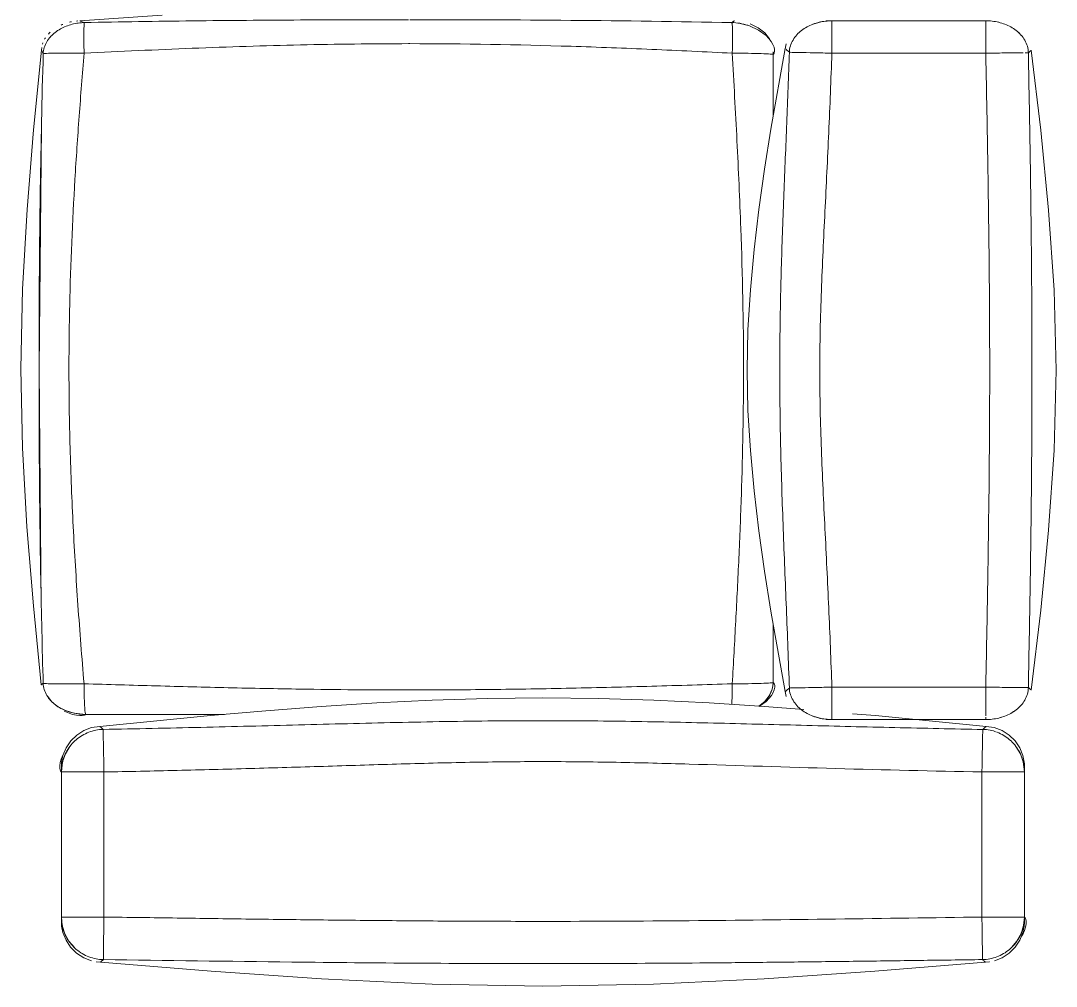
# Model space of a CAD drawing. Header units: millimetres. Extents: x 1680 to 166026, y 35966 to 91121.
# Drawn here: x 157766 to 158739, y 49885 to 50793 of the extents above; entities that cross this region are included whole.
import ezdxf

# ---------------------------------------------------------------- set-up
doc = ezdxf.new("R2010")
doc.units = ezdxf.units.MM
doc.layers.add('G-IMPT', color=8, linetype='Continuous', lineweight=18)
doc.layers.add('I-Furn', color=252, linetype='Continuous', lineweight=13)

# ---------------------------------------------------------------- blocks, each defined once
blk = doc.blocks.new('plan')
at = {"layer": 'G-IMPT', "color": 252, "lineweight": 20, "true_color": 0x939598}
for p, q in [((498212.72, -208159.25), (498135.48, -208164.55)), ((498135.48, -208164.55), (498212.72, -208159.25)), ((498117.93, -208168.45), (498118.73, -208168.03)), ((498118.73, -208168.03), (498119.47, -208167.8)), ((498125.86, -208165.83), (498126.7, -208165.57)), ((498126.7, -208165.57), (498127.77, -208165.42)), ((498132.24, -208164.81), (498133.63, -208164.62)), ((498756, -208166.9), (498764.8, -208169.25)), ((498764.8, -208169.25), (498773.23, -208173.15)), ((498765.26, -208167.24), (498773, -208170.98)), ((498773, -208170.98), (498779.19, -208175.86)), ((498824.63, -208167.54), (498824.42, -208167.62)), ((498833.32, -208165.2), (498824.63, -208167.54)), ((498842.14, -208164.45), (498833.32, -208165.2)), ((498836.66, -208164.41), (498842.11, -208164.45)), ((498837.33, -208164.43), (498836.66, -208164.41)), ((498914.63, -208164.45), (498842.14, -208164.45)), ((498914.63, -208164.45), (498986.74, -208164.45)), ((498990.71, -208164.43), (498986.9, -208164.45)), ((498990.56, -208164.43), (498990.71, -208164.43)), ((498102.38, -208181.76), (498102.66, -208181.13)), ((498102.66, -208181.13), (498103.25, -208180.37)), ((498105.9, -208176.94), (498106.62, -208176.02)), ((498106.62, -208176.02), (498107.61, -208175.2)), ((498773.23, -208173.15), (498780.35, -208178.33)), ((498779.19, -208175.86), (498783.58, -208181.45)), ((498780.35, -208178.33), (498783, -208181.05)), ((498783, -208181.05), (498785.15, -208183.84)), ((498783.58, -208181.45), (498784.09, -208182.65)), ((498099.38, -208192.17), (498099.79, -208189.51)), ((498100.24, -208186.59), (498100.84, -208185.23)), ((498784.86, -208266.19), (498798.28, -208190.66)), ((498798.28, -208190.66), (498784.86, -208266.19)), ((498785.15, -208183.84), (498786.74, -208186.6)), ((498786.74, -208186.6), (498787.75, -208189.22)), ((498787.75, -208189.22), (498788.21, -208191.55)), ((498799.21, -208186.23), (498798.28, -208190.67)), ((498099.38, -208192.17), (498092.08, -208267.04)), ((498092.08, -208267.04), (498099.38, -208192.17)), ((498786.94, -208196.13), (498786.82, -208194.14)), ((498786.96, -208193.51), (498786.94, -208196.02)), ((498786.94, -208196.01), (498786.96, -208193.88)), ((498787.11, -208195.99), (498786.94, -208196.14)), ((498786.94, -208196.14), (498787, -208254.14)), ((498787.33, -208195.73), (498787.11, -208195.99)), ((498787.77, -208194.97), (498787.33, -208195.73)), ((498788.01, -208194.3), (498787.77, -208194.97)), ((498788.21, -208193.23), (498788.01, -208194.3)), ((498788.21, -208191.55), (498788.21, -208193.23)), ((499038.33, -208267.26), (499029.51, -208192.08)), ((499029.51, -208192.08), (499038.33, -208267.26)), ((498092.08, -208267.04), (498085.86, -208341.91)), ((498085.86, -208341.91), (498092.08, -208267.04)), ((498097.1, -208491.65), (498099.36, -208263.62)), ((498778.81, -208303.96), (498784.86, -208266.19)), ((498784.86, -208266.19), (498778.81, -208303.96)), ((499045.83, -208342.43), (499038.33, -208267.26)), ((499038.33, -208267.26), (499045.83, -208342.43)), ((498773.44, -208341.73), (498778.81, -208303.96)), ((498778.81, -208303.96), (498773.44, -208341.73)), ((498085.86, -208341.91), (498081.53, -208416.78)), ((498081.53, -208416.78), (498085.86, -208341.91)), ((498768.95, -208379.49), (498773.44, -208341.73)), ((498773.44, -208341.73), (498768.95, -208379.49)), ((499051.04, -208417.61), (499045.83, -208342.43)), ((499045.83, -208342.43), (499051.04, -208417.61)), ((498765.51, -208417.26), (498768.95, -208379.49)), ((498768.95, -208379.49), (498765.51, -208417.26)), ((498081.53, -208416.78), (498079.91, -208491.65)), ((498079.91, -208491.65), (498081.53, -208416.78)), ((498763.31, -208455.02), (498765.51, -208417.26)), ((498765.51, -208417.26), (498763.31, -208455.02)), ((499052.99, -208492.79), (499051.04, -208417.61)), ((499051.04, -208417.61), (499052.99, -208492.79)), ((498762.53, -208492.79), (498763.31, -208455.02)), ((498763.31, -208455.02), (498762.53, -208492.79)), ((498079.91, -208491.65), (498081.5, -208565.88)), ((498081.5, -208565.88), (498079.91, -208491.65)), ((498099.27, -208715.24), (498097.1, -208491.65)), ((498763.31, -208530.55), (498762.53, -208492.79)), ((498762.53, -208492.79), (498763.31, -208530.55)), ((499052.99, -208492.79), (499051.04, -208567.96)), ((499051.04, -208567.96), (499052.99, -208492.79)), ((498765.51, -208568.32), (498763.31, -208530.55)), ((498763.31, -208530.55), (498765.51, -208568.32)), ((498081.5, -208565.88), (498085.76, -208640.12)), ((498085.76, -208640.12), (498081.5, -208565.88)), ((498768.95, -208606.08), (498765.51, -208568.32)), ((498765.51, -208568.32), (498768.95, -208606.08)), ((499051.04, -208567.96), (499045.83, -208643.14)), ((499045.83, -208643.14), (499051.04, -208567.96)), ((498773.44, -208643.85), (498768.95, -208606.08)), ((498768.95, -208606.08), (498773.44, -208643.85)), ((498085.76, -208640.12), (498091.9, -208714.35)), ((498091.9, -208714.35), (498085.76, -208640.12)), ((498778.81, -208681.61), (498773.44, -208643.85)), ((498773.44, -208643.85), (498778.81, -208681.61)), ((499045.83, -208643.14), (499038.33, -208718.32)), ((499038.33, -208718.32), (499045.83, -208643.14)), ((498784.86, -208719.38), (498778.81, -208681.61)), ((498778.81, -208681.61), (498784.86, -208719.38)), ((498091.9, -208714.35), (498099.12, -208788.58)), ((498099.12, -208788.58), (498091.9, -208714.35)), ((498798.28, -208794.91), (498784.86, -208719.38)), ((498784.86, -208719.38), (498798.28, -208794.91)), ((499038.33, -208718.32), (499029.51, -208793.49)), ((499029.51, -208793.49), (499038.33, -208718.32)), ((498787, -208731.48), (498786.94, -208786.32)), ((498783.28, -208798.84), (498786.03, -208792.71)), ((498786.03, -208792.71), (498786.74, -208789.44)), ((498786.74, -208789.44), (498786.94, -208786.32)), ((498787, -208795.73), (498787.99, -208793.14)), ((498787.18, -208786.48), (498787.01, -208786.35)), ((498787.58, -208786.93), (498787.18, -208786.48)), ((498787.83, -208787.34), (498787.58, -208786.93)), ((498788.13, -208788.02), (498787.83, -208787.34)), ((498787.99, -208793.14), (498788.42, -208790.84)), ((498788.38, -208789.11), (498788.13, -208788.02)), ((498788.42, -208790.84), (498788.38, -208789.11)), ((498104.95, -208799.23), (498109.2, -208804.48)), ((498109.2, -208804.48), (498114.88, -208809.03)), ((498466.51, -208803), (498414.45, -208805.57)), ((498414.45, -208805.57), (498466.51, -208803)), ((498518.57, -208801.36), (498466.51, -208803)), ((498466.51, -208803), (498518.57, -208801.36)), ((498570.63, -208800.78), (498518.57, -208801.36)), ((498518.57, -208801.36), (498570.63, -208800.78)), ((498622.69, -208801.36), (498570.63, -208800.78)), ((498570.63, -208800.78), (498622.69, -208801.36)), ((498674.75, -208803), (498622.69, -208801.36)), ((498622.69, -208801.36), (498674.75, -208803)), ((498726.81, -208805.57), (498674.75, -208803)), ((498674.75, -208803), (498726.81, -208805.57)), ((498774.25, -208808.68), (498780.35, -208804.31)), ((498778.74, -208804.52), (498783.28, -208798.84)), ((498780.35, -208804.31), (498785.43, -208798.49)), ((498785.43, -208798.49), (498787, -208795.73)), ((498799.21, -208799.35), (498798.28, -208794.91)), ((498114.88, -208809.03), (498121.86, -208812.65)), ((498120.69, -208813.32), (498128.56, -208816.33)), ((498121.86, -208812.65), (498130.11, -208815.2)), ((498310.33, -208812.95), (498258.27, -208817.47)), ((498258.27, -208817.47), (498310.33, -208812.95)), ((498362.39, -208808.94), (498310.33, -208812.95)), ((498310.33, -208812.95), (498362.39, -208808.94)), ((498414.45, -208805.57), (498362.39, -208808.94)), ((498362.39, -208808.94), (498414.45, -208805.57)), ((498778.86, -208808.94), (498726.81, -208805.57)), ((498726.81, -208805.57), (498778.86, -208808.94)), ((498773.48, -208808.64), (498778.74, -208804.52)), ((498815.81, -208811.78), (498778.86, -208808.94)), ((498778.86, -208808.94), (498815.81, -208811.78)), ((498128.56, -208816.33), (498132.35, -208817.13)), ((498130.11, -208815.2), (498141.02, -208816.34)), ((498132.35, -208817.13), (498135.58, -208817.42)), ((498135.58, -208817.42), (498137.69, -208817.35)), ((498137.69, -208817.35), (498139.02, -208817.15)), ((498140.87, -208816.34), (498138.35, -208816.35)), ((498139.02, -208817.15), (498139.84, -208816.94)), ((498139.84, -208816.94), (498140.33, -208816.76)), ((498140.33, -208816.76), (498140.85, -208816.49)), ((498140.85, -208816.49), (498140.99, -208816.38)), ((498270.61, -208816.4), (498141.02, -208816.34)), ((498258.27, -208817.47), (498154.15, -208827.5)), ((498154.15, -208827.5), (498258.27, -208817.47)), ((498824.63, -208818.03), (498824.41, -208817.95)), ((498833.32, -208820.37), (498824.63, -208818.03)), ((498842.14, -208821.12), (498833.32, -208820.37)), ((498836.66, -208821.16), (498837.54, -208821.16)), ((498842.14, -208821.12), (498914.63, -208821.12)), ((498882.98, -208817.47), (498861.59, -208815.61)), ((498861.59, -208815.61), (498882.98, -208817.47)), ((498987.1, -208827.5), (498882.98, -208817.47)), ((498882.98, -208817.47), (498987.1, -208827.5)), ((498986.74, -208821.12), (498914.63, -208821.12)), ((499000.49, -208819.09), (499001.66, -208818.78)), ((498139.26, -208831.49), (498132.56, -208835.76)), ((498146.58, -208828.7), (498139.26, -208831.49)), ((498154.15, -208827.5), (498146.58, -208828.7)), ((498987.1, -208827.5), (498994.68, -208828.7)), ((498994.68, -208828.7), (499002, -208831.49)), ((499002, -208831.49), (499008.69, -208835.76)), ((498126.92, -208841.26), (498122.6, -208847.73)), ((498132.56, -208835.76), (498126.92, -208841.26)), ((499008.69, -208835.76), (499014.33, -208841.26)), ((499014.33, -208841.26), (499018.65, -208847.73)), ((498122.6, -208847.73), (498119.61, -208855.06)), ((498126.16, -208846.37), (498122.01, -208853.24)), ((499015.08, -208846.36), (499019.24, -208853.23)), ((499018.65, -208847.73), (499021.64, -208855.06)), ((498117.1, -208861.58), (498116.69, -208864.6)), ((498118.03, -208858.24), (498117.1, -208861.58)), ((498119.48, -208854.75), (498118.03, -208858.24)), ((498119.28, -208860.87), (498118.13, -208870.4)), ((498118.2, -208862.74), (498118.16, -208863.31)), ((498118.35, -208861.21), (498118.2, -208862.74)), ((498119.61, -208855.06), (498118.35, -208861.21)), ((498122.01, -208853.24), (498119.28, -208860.87)), ((498119.92, -208854.04), (498119.48, -208854.75)), ((499019.24, -208853.23), (499021.98, -208860.87)), ((499021.64, -208855.06), (499022.9, -208861.21)), ((499021.98, -208860.87), (499023.13, -208870.4)), ((499022.9, -208861.21), (499023.05, -208862.74)), ((499023.05, -208862.74), (499023.1, -208863.31)), ((498116.69, -208864.6), (498116.73, -208866.87)), ((498116.73, -208866.87), (498116.99, -208868.31)), ((498116.99, -208868.31), (498117.28, -208869.2)), ((498117.28, -208869.2), (498117.53, -208869.74)), ((498117.53, -208869.74), (498117.72, -208870.06)), ((498117.72, -208870.06), (498117.99, -208870.39)), ((498117.99, -208870.39), (498118.1, -208870.48)), ((498118.1, -208864.58), (498118.09, -208864.88)), ((498118.09, -208864.88), (498118.09, -208865.33)), ((498118.09, -208865.33), (498118.09, -208865.96)), ((498118.09, -208865.96), (498118.1, -208867.3)), ((498118.11, -208864.22), (498118.1, -208864.58)), ((498118.1, -208867.3), (498118.13, -208870.24)), ((498118.1, -208870.48), (498118.11, -208870.49)), ((498118.13, -208863.8), (498118.11, -208864.22)), ((498118.11, -208870.49), (498118.12, -208870.5)), ((498118.16, -208863.31), (498118.13, -208863.8)), ((498118.13, -208870.34), (498118.13, -208867.3)), ((498118.13, -209006.68), (498118.13, -208870.4)), ((499023.1, -208863.31), (499023.12, -208863.8)), ((499023.12, -208863.8), (499023.14, -208864.22)), ((499023.17, -208865.33), (499023.13, -208867.3)), ((499023.13, -208870.34), (499023.13, -208870.24)), ((499023.13, -208870.4), (499023.13, -209006.68)), ((499023.14, -208864.22), (499023.15, -208864.58)), ((499023.15, -208864.58), (499023.16, -208864.88)), ((499023.16, -208864.88), (499023.17, -208865.33)), ((498118.13, -209006.82), (498118.1, -209010.2)), ((498118.1, -209010.39), (498118.13, -209006.84)), ((498118.92, -209014.64), (498118.13, -209006.68)), ((499022.33, -209014.64), (499023.13, -209006.68)), ((499023.13, -209006.82), (499023.15, -209010.2)), ((499023.15, -209010.39), (499023.13, -209006.84)), ((499023.27, -209006.78), (499023.16, -209006.68)), ((499023.55, -209007.14), (499023.27, -209006.78)), ((499023.76, -209007.49), (499023.55, -209007.14)), ((499024.02, -209008.07), (499023.76, -209007.49)), ((499024.31, -209009.03), (499024.02, -209008.07)), ((498118.1, -209010.65), (498118.1, -209010.39)), ((498118.1, -209010.89), (498118.1, -209010.65)), ((498118.1, -209011.07), (498118.1, -209010.89)), ((498118.1, -209011.29), (498118.1, -209011.07)), ((498118.1, -209011.55), (498118.1, -209011.29)), ((498118.11, -209011.87), (498118.1, -209011.55)), ((498118.12, -209012.24), (498118.11, -209011.87)), ((498118.36, -209015.24), (498118.12, -209012.24)), ((498119.56, -209021.2), (498118.36, -209015.24)), ((498121.35, -209022.37), (498118.92, -209014.64)), ((499019.9, -209022.37), (499022.33, -209014.64)), ((499021.7, -209021.17), (499022.9, -209015.22)), ((499022.9, -209015.22), (499023.13, -209012.23)), ((499023.03, -209019.47), (499024.05, -209016.1)), ((499023.13, -209012.23), (499023.14, -209011.86)), ((499023.14, -209011.86), (499023.15, -209011.55)), ((499023.16, -209010.65), (499023.15, -209010.39)), ((499023.15, -209011.55), (499023.16, -209011.28)), ((499023.16, -209010.88), (499023.16, -209010.65)), ((499023.16, -209011.06), (499023.16, -209010.88)), ((499023.16, -209011.28), (499023.16, -209011.06)), ((499024.05, -209016.1), (499024.54, -209013.02)), ((499024.55, -209010.58), (499024.31, -209009.03)), ((499024.54, -209013.02), (499024.55, -209010.58)), ((498122.51, -209028.59), (498119.56, -209021.2)), ((498125.24, -209029.43), (498121.35, -209022.37)), ((499016.01, -209029.43), (499019.9, -209022.37)), ((499018.76, -209028.56), (499021.7, -209021.17)), ((499020.35, -209024.75), (499021.51, -209022.97)), ((499021.51, -209022.97), (499023.03, -209019.47)), ((498126.8, -209035.11), (498122.51, -209028.59)), ((498130.36, -209035.47), (498125.24, -209029.43)), ((498132.4, -209040.68), (498126.8, -209035.11)), ((499008.87, -209040.66), (499014.47, -209035.09)), ((499010.89, -209035.47), (499016.01, -209029.43)), ((499014.47, -209035.09), (499018.76, -209028.56)), ((498139.08, -209045.02), (498132.4, -209040.68)), ((498146.38, -209047.88), (498139.08, -209045.02)), ((498994.89, -209047.88), (499002.2, -209045)), ((499002.2, -209045), (499008.87, -209040.66)), ((498150.93, -209048.86), (498154.76, -209049.22)), ((498154.76, -209049.22), (498258.72, -209057.69)), ((498258.72, -209057.69), (498154.76, -209049.22)), ((498882.53, -209057.69), (498986.5, -209049.22)), ((498986.5, -209049.22), (498882.53, -209057.69)), ((498986.5, -209049.22), (498989.94, -209048.91)), ((498989.94, -209048.91), (498990.33, -209048.85)), ((498258.72, -209057.69), (498362.69, -209064.9)), ((498362.69, -209064.9), (498258.72, -209057.69)), ((498362.69, -209064.9), (498466.66, -209069.91)), ((498466.66, -209069.91), (498362.69, -209064.9)), ((498674.59, -209069.91), (498778.56, -209064.9)), ((498778.56, -209064.9), (498674.59, -209069.91)), ((498778.56, -209064.9), (498882.53, -209057.69)), ((498882.53, -209057.69), (498778.56, -209064.9)), ((498466.66, -209069.91), (498570.63, -209071.79)), ((498570.63, -209071.79), (498466.66, -209069.91)), ((498570.63, -209071.79), (498674.59, -209069.91)), ((498674.59, -209069.91), (498570.63, -209071.79))]:
    blk.add_line(p, q, dxfattribs=at)
at = {"layer": 'I-Furn', "color": 252, "lineweight": 20, "true_color": 0x939598}
for p, q in [((498914.63, -208164.45), (498842.14, -208164.45)), ((498986.74, -208164.45), (498914.63, -208164.45)), ((498445.53, -208185.96), (498444.43, -208185.96)), ((498842.14, -208194.89), (498914.63, -208194.89)), ((498914.63, -208194.89), (498986.74, -208194.89)), ((498444.43, -208793.34), (498445.76, -208793.34)), ((498914.63, -208790.68), (498842.14, -208790.68)), ((498986.74, -208790.68), (498914.63, -208790.68)), ((498842.14, -208821.12), (498914.63, -208821.12)), ((498914.63, -208821.12), (498986.74, -208821.12)), ((498118.13, -208904.51), (498118.13, -208870.4)), ((498158.13, -208870.4), (498158.13, -208904.51)), ((498983.13, -208904.51), (498983.13, -208870.4)), ((499023.13, -208870.4), (499023.13, -208904.51)), ((498118.13, -208938.61), (498118.13, -208904.51)), ((498158.13, -208904.51), (498158.13, -208938.61)), ((498983.13, -208938.61), (498983.13, -208904.51)), ((499023.13, -208904.51), (499023.13, -208938.61)), ((498118.13, -208972.65), (498118.13, -208938.61)), ((498158.13, -208938.61), (498158.13, -208972.65)), ((498983.13, -208972.65), (498983.13, -208938.61)), ((499023.13, -208938.61), (499023.13, -208972.65)), ((498118.13, -209006.68), (498118.13, -208972.65)), ((498158.13, -208972.65), (498158.13, -209006.68)), ((498983.13, -209006.68), (498983.13, -208972.65)), ((499023.13, -208972.65), (499023.13, -209006.68))]:
    blk.add_line(p, q, dxfattribs=at)
for points, knots in [([(498108.01, -208179.28), (498109.3, -208177.86), (498112.17, -208175.21), (498117.11, -208171.98), (498122.5, -208169.46), (498128.16, -208167.64), (498134, -208166.49), (498137.96, -208166.19), (498139.93, -208166.16)], [0.3367542, 0.3367542, 0.3367542, 0.3367542, 0.4444444, 0.5555556, 0.6666667, 0.7777778, 0.8888889, 1, 1, 1, 1]), ([(498135.63, -208164.6), (498135.73, -208164.64), (498136.17, -208164.79), (498137.53, -208165.25), (498139.08, -208165.82), (498139.93, -208166.16)], [0.1666667, 0.1666667, 0.1666667, 0.1666667, 0.3333333, 0.6666667, 0.9999953, 0.9999953, 0.9999953, 0.9999953]), ([(498139.93, -208166.16), (498139.74, -208166.24), (498139.43, -208167.94), (498139.18, -208174.31), (498139.2, -208183.79), (498139.38, -208191.23), (498139.51, -208195)], [0, 0, 0, 0, 0.25, 0.5, 0.75, 0.9999993, 0.9999993, 0.9999993, 0.9999993]), ([(498748.06, -208166.14), (498748.25, -208166.01), (498748.62, -208165.76), (498749.1, -208165.41), (498749.57, -208165.11), (498750.09, -208164.76), (498750.48, -208164.51), (498750.65, -208164.41), (498750.68, -208164.39)], [0, 0, 0, 0, 0.125, 0.25, 0.375, 0.5, 0.75, 0.875, 0.875, 0.875, 0.875]), ([(498748.6, -208169.5), (498748.56, -208168.79), (498748.46, -208167.6), (498748.26, -208166.47), (498748.13, -208166.17), (498748.06, -208166.14)], [0.6666667, 0.6666667, 0.6666667, 0.6666667, 0.7777778, 0.8888889, 1, 1, 1, 1]), ([(498842.14, -208164.45), (498840.12, -208164.44), (498836.05, -208164.68), (498830.11, -208165.75), (498826.27, -208166.92), (498824.42, -208167.62)], [0, 0, 0, 0, 0.1111111, 0.2222222, 0.3306089, 0.3306089, 0.3306089, 0.3306089]), ([(498838.23, -208164.45), (498838.39, -208164.45), (498839.25, -208164.45), (498840.83, -208164.45), (498842.13, -208164.45)], [0.2, 0.2, 0.2, 0.2, 0.4, 0.979235, 0.979235, 0.979235, 0.979235]), ([(498842.14, -208194.89), (498842.14, -208186.91), (498842.14, -208175.04), (498842.14, -208168.31), (498842.14, -208166.78)], [0, 0, 0, 0, 1, 1.5, 1.5, 1.5, 1.5]), ([(498986.74, -208164.45), (498987.06, -208164.45), (498987.67, -208164.45), (498988.5, -208164.45), (498988.91, -208164.45), (498989.1, -208164.45)], [0.0007843, 0.0007843, 0.0007843, 0.0007843, 0.2, 0.4, 0.6, 0.6, 0.6, 0.6]), ([(499019.84, -208177.83), (499021.19, -208179.35), (499023.53, -208182.68), (499025.39, -208186.41), (499025.82, -208188.39)], [-0.3333333, -0.3333333, -0.3333333, -0.3333333, -0.2222222, -0.1111112, -0.1111112, -0.1111112, -0.1111112]), ([(498444.43, -208185.96), (498410.53, -208185.99), (498342.73, -208186.82), (498241.06, -208190.11), (498173.35, -208193.25), (498139.51, -208195)], [0, 0, 0, 0, 0.3333333, 0.6666667, 1, 1, 1, 1]), ([(498748.5, -208194.92), (498735.89, -208194.26), (498710.67, -208193.01), (498660.22, -208190.69), (498571.86, -208187.34), (498496.06, -208185.97), (498445.53, -208185.96)], [0, 0, 0, 0, 0.125, 0.25, 0.5, 1, 1, 1, 1]), ([(498798.28, -208190.66), (498798.28, -208190.62), (498798.54, -208190.79), (498799.7, -208191.86), (498801.14, -208193.19), (498802.17, -208194.08)], [0, 0, 0, 0, 0.2857143, 0.5714286, 0.9999983, 0.9999983, 0.9999983, 0.9999983]), ([(498097.11, -208491.65), (498097.1, -208463.4), (498097.29, -208406.91), (498098.31, -208308.12), (498099.86, -208237.68), (498101.08, -208195.47)], [0, 0, 0, 0, 0.285714, 0.571429, 1, 1, 1, 1]), ([(498101.08, -208195.47), (498100.86, -208195.09), (498100.47, -208194.37), (498099.85, -208193.15), (498099.52, -208192.46), (498099.45, -208192.32)], [0.0000082, 0.0000082, 0.0000082, 0.0000082, 0.2, 0.4, 0.8, 0.8, 0.8, 0.8]), ([(498139.51, -208195), (498134.47, -208194.92), (498124.52, -208194.82), (498111.86, -208194.86), (498103.38, -208195.08), (498101.16, -208195.33), (498101.08, -208195.47)], [0.0000002, 0.0000002, 0.0000002, 0.0000002, 0.25, 0.5, 0.75, 1, 1, 1, 1]), ([(498139.51, -208195), (498138.68, -208204.86), (498137.08, -208224.58), (498134.02, -208264.06), (498129.4, -208333.23), (498125.96, -208412.41), (498125.26, -208471.84), (498125.25, -208491.65)], [0.0000001, 0.0000001, 0.0000001, 0.0000001, 0.1, 0.2, 0.4, 0.8, 1, 1, 1, 1]), ([(498759.15, -208491.65), (498759.13, -208447.63), (498757.58, -208376.12), (498753.09, -208277.23), (498750.03, -208222.35), (498748.5, -208194.92)], [0, 0, 0, 0, 0.444444, 0.722222, 1, 1, 1, 1]), ([(498786.94, -208196.14), (498786.97, -208195.99), (498784.92, -208195.68), (498773.69, -208195.14), (498758.73, -208194.93), (498748.5, -208194.92)], [0, 0, 0, 0, 0.25, 0.5, 1, 1, 1, 1]), ([(498802.17, -208194.08), (498802.25, -208194.09), (498804.11, -208194.12), (498811.83, -208194.28), (498824.97, -208194.54), (498836.39, -208194.77), (498842.14, -208194.89)], [0.0000017, 0.0000017, 0.0000017, 0.0000017, 0.2222222, 0.4444444, 0.7222222, 1, 1, 1, 1]), ([(499026.73, -208194.43), (499026.95, -208194.24), (499027.39, -208193.88), (499027.99, -208193.41), (499028.51, -208192.97), (499028.94, -208192.6), (499029.25, -208192.32), (499029.4, -208192.17), (499029.44, -208192.14)], [0.0000273, 0.0000273, 0.0000273, 0.0000273, 0.1428571, 0.2857143, 0.4285714, 0.5714286, 0.7142857, 0.8571429, 0.8571429, 0.8571429, 0.8571429]), ([(499030.17, -208492.79), (499030.17, -208443.05), (499029.62, -208368.45), (499028.33, -208281.43), (499027.45, -208231.71), (499026.97, -208206.86), (499026.73, -208194.43)], [0, 0, 0, 0, 0.5, 0.75, 0.875, 1, 1, 1, 1]), ([(498748.55, -208787.53), (498749.1, -208777.69), (498750.18, -208757.99), (498751.82, -208728.44), (498753.32, -208698.88), (498755.21, -208659.44), (498757.98, -208590.39), (498759.14, -208531.15), (498759.15, -208491.65)], [0, 0, 0, 0, 0.1, 0.2, 0.3, 0.4, 0.6, 1, 1, 1, 1]), ([(498793.15, -208492.79), (498793.15, -208505.25), (498793.31, -208530.18), (498793.99, -208567.55), (498795.05, -208604.88), (498796.38, -208642.2), (498797.87, -208679.5), (498799.9, -208729.28), (498801.32, -208766.58), (498802.17, -208791.49)], [0, 0, 0, 0, 0.125, 0.25, 0.375, 0.5, 0.625, 0.75, 1, 1, 1, 1]), ([(498990.43, -208492.79), (498990.4, -208542.44), (498989.8, -208616.92), (498988.19, -208716.22), (498987.25, -208765.86), (498986.74, -208790.68)], [0, 0, 0, 0, 0.5, 0.75, 1, 1, 1, 1]), ([(499026.73, -208791.15), (499026.97, -208778.72), (499027.45, -208753.86), (499028.11, -208716.57), (499028.7, -208679.28), (499029.38, -208629.55), (499029.87, -208579.82), (499030.13, -208530.09), (499030.17, -208505.22), (499030.17, -208492.79)], [0, 0, 0, 0, 0.125, 0.25, 0.375, 0.5, 0.75, 0.875, 1, 1, 1, 1]), ([(498099.12, -208788.58), (498099.12, -208788.6), (498099.25, -208788.49), (498099.69, -208788.1), (498100.17, -208787.72), (498100.58, -208787.41), (498100.89, -208787.15), (498101.05, -208787)], [0, 0, 0, 0, 0.285714, 0.571429, 0.714286, 0.857143, 1, 1, 1, 1]), ([(498101.05, -208787), (498101.14, -208787.14), (498103.36, -208787.39), (498111.83, -208787.61), (498124.47, -208787.65), (498134.41, -208787.55), (498139.44, -208787.47)], [0, 0, 0, 0, 0.25, 0.5, 0.75, 0.9999999, 0.9999999, 0.9999999, 0.9999999]), ([(498108.01, -208803.24), (498106.69, -208801.77), (498104.28, -208798.56), (498101.78, -208793.04), (498101.1, -208789.04), (498101.05, -208787)], [0.6693698, 0.6693698, 0.6693698, 0.6693698, 0.7777778, 0.8888889, 0.9999999, 0.9999999, 0.9999999, 0.9999999]), ([(498139.44, -208787.47), (498150.73, -208787.82), (498173.3, -208788.5), (498207.18, -208789.48), (498241.05, -208790.39), (498286.23, -208791.5), (498354.02, -208792.81), (498410.53, -208793.31), (498444.43, -208793.34)], [0, 0, 0, 0, 0.1111111, 0.2222222, 0.3333333, 0.4444444, 0.6666667, 1, 1, 1, 1]), ([(498139.44, -208787.47), (498139.45, -208791.31), (498139.54, -208798.89), (498139.9, -208808.5), (498140.42, -208814.79), (498140.82, -208816.34), (498141.02, -208816.34)], [0, 0, 0, 0, 0.25, 0.5, 0.75, 0.9962336, 0.9962336, 0.9962336, 0.9962336]), ([(498445.76, -208793.34), (498458.38, -208793.34), (498483.63, -208793.27), (498534.12, -208792.8), (498597.21, -208791.78), (498660.29, -208790.17), (498710.73, -208788.71), (498735.94, -208787.94), (498748.55, -208787.53)], [0, 0, 0, 0, 0.125, 0.25, 0.5, 0.75, 0.875, 1, 1, 1, 1]), ([(498748.1, -208807.08), (498748.23, -208804.62), (498748.45, -208798.52), (498748.54, -208791.37), (498748.55, -208787.53)], [0.5274007, 0.5274007, 0.5274007, 0.5274007, 0.75, 0.9999997, 0.9999997, 0.9999997, 0.9999997]), ([(498748.55, -208787.53), (498758.76, -208787.52), (498773.71, -208787.31), (498784.88, -208786.78), (498786.94, -208786.47), (498786.94, -208786.32)], [0, 0, 0, 0, 0.5, 0.75, 0.9962409, 0.9962409, 0.9962409, 0.9962409]), ([(498786.94, -208786.31), (498786.96, -208788.38), (498786.39, -208792.41), (498784.79, -208796.18), (498783.8, -208797.94)], [0, 0, 0, 0, 0.1111111, 0.220386, 0.220386, 0.220386, 0.220386]), ([(498802.17, -208791.49), (498801.87, -208791.75), (498801.29, -208792.25), (498800.53, -208792.94), (498799.86, -208793.56), (498799.12, -208794.26), (498798.61, -208794.71), (498798.4, -208794.87), (498798.35, -208794.9)], [0, 0, 0, 0, 0.125, 0.25, 0.375, 0.5, 0.75, 0.875, 0.875, 0.875, 0.875]), ([(498842.14, -208790.68), (498836.98, -208790.79), (498826.7, -208790.99), (498809.09, -208791.35), (498802.35, -208791.48), (498802.17, -208791.49)], [0, 0, 0, 0, 0.25, 0.5, 1, 1, 1, 1]), ([(498842.14, -208821.12), (498842.14, -208821.11), (498842.14, -208814.42), (498842.14, -208798.67), (498842.14, -208790.68)], [-1.991044, -1.991044, -1.991044, -1.991044, -1, 0, 0, 0, 0]), ([(499029.44, -208793.43), (499029.39, -208793.39), (499029.19, -208793.2), (499028.43, -208792.52), (499027.41, -208791.7), (499026.73, -208791.15)], [0.1428571, 0.1428571, 0.1428571, 0.1428571, 0.2857143, 0.5714286, 0.9999725, 0.9999725, 0.9999725, 0.9999725]), ([(498783.75, -208798.03), (498782.74, -208799.81), (498780.32, -208803.14), (498776.66, -208806.54), (498774.27, -208808.25), (498773.53, -208808.74)], [0.2222222, 0.2222222, 0.2222222, 0.2222222, 0.3333333, 0.4444444, 0.4925196, 0.4925196, 0.4925196, 0.4925196]), ([(498803.31, -208797.95), (498803.88, -208799.72), (498805.52, -208803.28), (498809.06, -208808.05), (498813.56, -208812.19), (498818.69, -208815.49), (498822.38, -208817.19), (498824.28, -208817.9)], [0.1203058, 0.1203058, 0.1203058, 0.1203058, 0.2222222, 0.3333333, 0.4444444, 0.5555556, 0.6666667, 0.6666667, 0.6666667, 0.6666667]), ([(498271.28, -208816.34), (498253.14, -208816.34), (498209.72, -208816.34), (498166.3, -208816.34), (498141.03, -208816.34)], [-0.4294127, -0.4294127, -0.4294127, -0.4294127, -0.25, 0, 0, 0, 0]), ([(498157.36, -208830.42), (498172.67, -208830.13), (498203.29, -208829.52), (498249.21, -208828.48), (498295.11, -208827.36), (498341.01, -208826.17), (498386.93, -208824.98), (498448.13, -208823.51), (498509.36, -208822.42), (498555.31, -208822.2), (498570.63, -208822.2)], [0, 0, 0, 0, 0.111111, 0.222222, 0.333333, 0.444444, 0.555556, 0.666667, 0.888889, 1, 1, 1, 1]), ([(498824.41, -208817.95), (498826.27, -208818.65), (498830.11, -208819.83), (498836.05, -208820.9), (498840.12, -208821.13), (498842.14, -208821.12)], [0.6692888, 0.6692888, 0.6692888, 0.6692888, 0.7777778, 0.8888889, 1, 1, 1, 1]), ([(498998.87, -208819.68), (498996.89, -208820.16), (498992.86, -208820.89), (498988.77, -208821.13), (498986.74, -208821.12)], [-0.2222215, -0.2222215, -0.2222215, -0.2222215, -0.1111111, 0, 0, 0, 0]), ([(498154.16, -208827.56), (498154.23, -208827.66), (498154.86, -208828.27), (498156.39, -208829.55), (498157.36, -208830.42)], [0.125, 0.125, 0.125, 0.125, 0.5, 0.9999752, 0.9999752, 0.9999752, 0.9999752]), ([(498983.13, -208870.4), (498983.23, -208865.22), (498983.42, -208854.89), (498983.68, -208841.65), (498983.85, -208832.76), (498983.89, -208830.47), (498983.89, -208830.42)], [0, 0, 0, 0, 0.25, 0.5, 0.75, 0.9999998, 0.9999998, 0.9999998, 0.9999998]), ([(498983.89, -208830.42), (498984.13, -208830.2), (498984.6, -208829.78), (498985.25, -208829.21), (498985.85, -208828.71), (498986.49, -208828.15), (498986.96, -208827.73), (498987.04, -208827.62), (498987.05, -208827.59)], [0.0000257, 0.0000257, 0.0000257, 0.0000257, 0.125, 0.25, 0.375, 0.5, 0.75, 0.875, 0.875, 0.875, 0.875]), ([(498983.89, -208830.42), (498986.19, -208830.45), (498990.61, -208830.91), (498994.9, -208832.12), (498996.9, -208832.86)], [0, 0, 0, 0, 0.1111111, 0.2143304, 0.2143304, 0.2143304, 0.2143304]), ([(498983.13, -208870.4), (498937.29, -208869.53), (498845.62, -208867.36), (498731.06, -208863.56), (498639.4, -208861.11), (498593.55, -208860.69), (498570.63, -208860.62)], [0, 0, 0, 0, 0.333333, 0.666667, 0.833333, 1, 1, 1, 1]), ([(498158.13, -208870.4), (498152.88, -208870.4), (498142.44, -208870.4), (498129.09, -208870.4), (498120.3, -208870.4), (498118.13, -208870.4), (498118.13, -208870.4)], [0, 0, 0, 0, 0.25, 0.5, 0.75, 0.9960611, 0.9960611, 0.9960611, 0.9960611]), ([(499023.13, -208870.4), (499023.13, -208870.4), (499016.54, -208870.4), (498998.82, -208870.4), (498988.37, -208870.4), (498983.13, -208870.4)], [0.0039389, 0.0039389, 0.0039389, 0.0039389, 0.5, 0.75, 1, 1, 1, 1]), ([(499023.13, -208870.4), (499023.13, -208870.11), (499023.13, -208869.53), (499023.13, -208868.7), (499023.13, -208868.26), (499023.13, -208868.04)], [0.0215892, 0.0215892, 0.0215892, 0.0215892, 0.2, 0.4, 0.6, 0.6, 0.6, 0.6]), ([(498118.13, -209006.68), (498118.13, -209006.97), (498118.13, -209007.51), (498118.13, -209008.26), (498118.13, -209008.63), (498118.13, -209008.81)], [0.0048748, 0.0048748, 0.0048748, 0.0048748, 0.2, 0.4, 0.6, 0.6, 0.6, 0.6]), ([(498118.13, -209006.68), (498118.13, -209006.68), (498126.92, -209006.68), (498147.63, -209006.68), (498158.13, -209006.68)], [0.0039392, 0.0039392, 0.0039392, 0.0039392, 0.5, 1, 1, 1, 1]), ([(498158.13, -209006.68), (498158.05, -209011.88), (498157.9, -209022.23), (498157.71, -209035.49), (498157.58, -209044.37), (498157.55, -209046.63), (498157.55, -209046.67)], [0, 0, 0, 0, 0.25, 0.5, 0.75, 0.9999994, 0.9999994, 0.9999994, 0.9999994]), ([(498983.7, -209046.67), (498983.7, -209046.63), (498983.67, -209044.37), (498983.54, -209035.49), (498983.35, -209022.23), (498983.2, -209011.88), (498983.13, -209006.68)], [0.0000007, 0.0000007, 0.0000007, 0.0000007, 0.25, 0.5, 0.75, 1, 1, 1, 1]), ([(498983.13, -209006.68), (498988.37, -209006.68), (498998.82, -209006.68), (499016.54, -209006.68), (499023.13, -209006.68), (499023.13, -209006.68)], [0, 0, 0, 0, 0.25, 0.5, 0.9960608, 0.9960608, 0.9960608, 0.9960608]), ([(498157.55, -209046.67), (498157.35, -209046.85), (498156.96, -209047.21), (498156.45, -209047.7), (498155.97, -209048.13), (498155.41, -209048.63), (498155.01, -209048.99), (498154.82, -209049.15), (498154.8, -209049.17)], [0.00002, 0.00002, 0.00002, 0.00002, 0.125, 0.25, 0.375, 0.5, 0.75, 0.875, 0.875, 0.875, 0.875]), ([(498570.63, -209050.48), (498531.28, -209050.48), (498452.59, -209050.18), (498314.9, -209048.88), (498216.56, -209047.51), (498157.55, -209046.67)], [0, 0, 0, 0, 0.285714, 0.571429, 1, 1, 1, 1]), ([(498983.7, -209046.67), (498964.03, -209046.95), (498924.7, -209047.5), (498865.69, -209048.29), (498806.68, -209049.01), (498728, -209049.83), (498649.32, -209050.37), (498590.3, -209050.48), (498570.63, -209050.48)], [0, 0, 0, 0, 0.142857, 0.285714, 0.428571, 0.571429, 0.857143, 1, 1, 1, 1]), ([(498986.45, -209049.17), (498986.35, -209049.07), (498985.89, -209048.68), (498984.82, -209047.72), (498984.11, -209047.03), (498983.7, -209046.67)], [0.125, 0.125, 0.125, 0.125, 0.5, 0.75, 0.9999801, 0.9999801, 0.9999801, 0.9999801])]:
    blk.add_open_spline(points, degree=3, knots=knots, dxfattribs=at)
for points in [[(498139.93, -208166.16), (498173.71, -208165.49), (498241.32, -208164.42), (498342.84, -208163.61), (498410.57, -208163.44), (498444.44, -208163.44)], [(498445.53, -208163.44), (498496.01, -208163.44), (498596.93, -208163.8), (498697.71, -208165.15), (498748.06, -208166.14)], [(498748.06, -208166.14), (498753.21, -208166.22), (498758.31, -208167.11), (498763.02, -208168.67)], [(498748.5, -208194.92), (498748.57, -208192.95), (498748.67, -208189.09), (498748.79, -208183.73), (498748.81, -208179.02), (498748.79, -208175.05), (498748.72, -208171.86), (498748.64, -208170.21), (498748.6, -208169.5)], [(498824.28, -208167.67), (498822.38, -208168.39), (498818.68, -208170.08), (498813.56, -208173.39), (498809.06, -208177.52), (498805.42, -208182.43), (498802.91, -208188.03), (498802.22, -208192.04), (498802.17, -208194.08)], [(498842.14, -208164.45), (498841.51, -208164.45), (498840.37, -208164.45), (498838.99, -208164.45), (498838.41, -208164.45), (498838.21, -208164.45)], [(498842.14, -208166.65), (498842.14, -208165.23), (498842.14, -208164.48), (498842.14, -208164.45)], [(498986.74, -208164.45), (498988.77, -208164.44), (498990.81, -208164.56), (498992.84, -208164.8)], [(498989.11, -208164.45), (498988.58, -208164.45), (498987.72, -208164.45), (498986.74, -208164.45)], [(498986.74, -208166.59), (498986.74, -208165.1), (498986.74, -208164.45), (498986.74, -208164.45)], [(498986.74, -208164.45), (498986.74, -208164.45), (498986.74, -208164.54), (498986.74, -208164.75)], [(498986.74, -208166.78), (498986.74, -208168.31), (498986.74, -208170.36), (498986.74, -208173.37)], [(498986.9, -208164.45), (498987.85, -208164.45), (498988.81, -208164.48), (498989.76, -208164.53)], [(498992.84, -208164.8), (498994.87, -208165.04), (498996.87, -208165.41), (498998.85, -208165.89)], [(498998.86, -208165.89), (499000.85, -208166.37), (499002.79, -208166.99), (499004.71, -208167.71)], [(499004.71, -208167.71), (499006.62, -208168.45), (499008.5, -208169.29), (499010.3, -208170.27)], [(499010.27, -208170.28), (499012.05, -208171.27), (499013.79, -208172.37), (499015.37, -208173.64)], [(498101.08, -208195.47), (498101.12, -208193.47), (498101.78, -208189.56), (498104.21, -208184.09), (498106.57, -208180.89), (498107.89, -208179.42)], [(498114.65, -208173.61), (498114.12, -208173.96), (498113.61, -208174.32), (498113.11, -208174.69)], [(498986.74, -208173.37), (498986.74, -208176.18), (498986.74, -208179.72), (498986.74, -208183.48)], [(499015.37, -208173.64), (499016.98, -208174.9), (499018.42, -208176.32), (499019.75, -208177.86)], [(499017.69, -208175.63), (499017.88, -208175.81), (499018.07, -208175.99), (499018.26, -208176.17)], [(498986.74, -208194.89), (498986.74, -208191.3), (498986.74, -208187.43), (498986.74, -208183.69)], [(498986.74, -208189.93), (498986.74, -208191.57), (498986.74, -208193.23), (498986.74, -208194.89)], [(499025.82, -208188.39), (499026.39, -208190.35), (499026.7, -208192.37), (499026.73, -208194.43)], [(498786.89, -208194.57), (498786.93, -208195.1), (498786.94, -208195.62), (498786.94, -208196.14)], [(498786.94, -208194.25), (498786.94, -208194.25), (498786.94, -208194.66), (498786.94, -208195.61), (498786.94, -208196.14)], [(498786.94, -208196.13), (498786.94, -208195.6), (498786.94, -208194.67), (498786.94, -208194.26), (498786.94, -208194.25)], [(498786.94, -208196.14), (498786.94, -208215.59), (498786.94, -208235.04), (498786.94, -208254.49)], [(498802.17, -208194.08), (498801.79, -208205.15), (498801, -208227.28), (498799.72, -208260.46), (498798.38, -208293.64), (498797.04, -208326.77), (498795.77, -208359.96), (498794.67, -208393.13), (498793.82, -208426.32), (498793.28, -208459.54), (498793.15, -208481.7), (498793.15, -208492.79)], [(498830.74, -208492.79), (498830.74, -208467.94), (498831.95, -208418.26), (498835.6, -208343.81), (498839.28, -208269.37), (498841.28, -208219.72), (498842.14, -208194.89)], [(499001.34, -208194.72), (498996.46, -208194.78), (498991.41, -208194.84), (498986.74, -208194.89)], [(498986.74, -208194.89), (498988.9, -208194.87), (498991.06, -208194.84), (498993.19, -208194.82)], [(498986.74, -208194.89), (498987.25, -208219.71), (498988.19, -208269.36), (498989.39, -208343.83), (498990.22, -208418.31), (498990.41, -208467.96), (498990.43, -208492.79)], [(499001.9, -208194.72), (499006.69, -208194.66), (499011.72, -208194.6), (499014.8, -208194.57)], [(499014.8, -208194.57), (499018.49, -208194.53), (499020.45, -208194.5), (499022, -208194.48)], [(499016.58, -208194.55), (499016.01, -208194.55), (499015.41, -208194.56), (499014.8, -208194.57)], [(499026.73, -208194.43), (499026.66, -208194.43), (499025.79, -208194.44), (499023.75, -208194.46)], [(498101.05, -208787), (498100.11, -208754.26), (498098.57, -208688.72), (498097.35, -208590.24), (498097.1, -208524.52), (498097.11, -208491.65)], [(498125.25, -208491.65), (498125.26, -208516.35), (498125.99, -208565.73), (498128.95, -208639.75), (498133.51, -208713.69), (498137.36, -208762.89), (498139.44, -208787.47)], [(498842.14, -208790.68), (498841.28, -208765.85), (498839.28, -208716.2), (498835.6, -208641.76), (498831.95, -208567.32), (498830.74, -208517.63), (498830.74, -208492.79)], [(498786.94, -208731.14), (498786.94, -208749.53), (498786.94, -208767.92), (498786.94, -208786.31)], [(498786.94, -208786.32), (498786.94, -208786.32), (498786.94, -208786.31), (498786.94, -208786.31)], [(498802.17, -208791.49), (498802.22, -208793.53), (498802.56, -208795.54), (498803.15, -208797.47)], [(498986.74, -208801.89), (498986.74, -208798.14), (498986.74, -208794.27), (498986.74, -208790.68)], [(498986.74, -208790.68), (498991.41, -208790.74), (498996.46, -208790.79), (499001.34, -208790.85)], [(498993.05, -208790.75), (498990.97, -208790.73), (498988.85, -208790.71), (498986.74, -208790.68)], [(498986.74, -208790.68), (498986.74, -208792.31), (498986.74, -208793.93), (498986.74, -208795.53)], [(499014.8, -208791), (499011.11, -208790.96), (499006.79, -208790.91), (499001.9, -208790.86)], [(499023.5, -208791.11), (499021.45, -208791.08), (499018.39, -208791.05), (499014.8, -208791)], [(499023.75, -208791.11), (499025.74, -208791.13), (499026.66, -208791.14), (499026.73, -208791.15)], [(499026.73, -208791.15), (499026.7, -208793.21), (499026.38, -208795.23), (499025.81, -208797.18)], [(498141.03, -208816.34), (498139.01, -208816.35), (498134.96, -208816.12), (498128.99, -208815.07), (498123.17, -208813.3), (498117.63, -208810.82), (498112.49, -208807.56), (498109.48, -208804.84), (498108.11, -208803.35)], [(498986.74, -208802.33), (498986.74, -208806.01), (498986.74, -208809.86), (498986.74, -208812.2)], [(499025.81, -208797.18), (499024.67, -208801.08), (499022.54, -208804.67), (499019.84, -208807.75)], [(498986.74, -208812.2), (498986.74, -208815.02), (498986.74, -208816.48), (498986.74, -208817.62)], [(499015.37, -208811.93), (499013.76, -208813.18), (499012.05, -208814.32), (499010.26, -208815.29)], [(499014.47, -208812.61), (499013.95, -208812.99), (499013.43, -208813.37), (499012.89, -208813.75)], [(499019.84, -208807.75), (499018.48, -208809.28), (499016.98, -208810.69), (499015.38, -208811.95)], [(498139.01, -208816.34), (498139.02, -208816.34), (498139.48, -208816.34), (498140.48, -208816.34), (498141.03, -208816.34)], [(498141.03, -208816.34), (498140.46, -208816.34), (498139.95, -208816.34), (498139.59, -208816.34)], [(498141.02, -208816.34), (498141.02, -208816.34), (498141.03, -208816.34), (498141.03, -208816.34)], [(498570.63, -208822.2), (498584.41, -208822.2), (498611.98, -208822.32), (498653.32, -208822.82), (498694.67, -208823.58), (498735.96, -208824.53), (498777.3, -208825.57), (498818.58, -208826.65), (498859.91, -208827.7), (498901.23, -208828.69), (498942.56, -208829.61), (498970.11, -208830.16), (498983.89, -208830.42)], [(498840.43, -208821.12), (498840.94, -208821.12), (498841.51, -208821.12), (498842.14, -208821.12)], [(498986.74, -208821.12), (498986.74, -208821.12), (498986.74, -208820.47), (498986.74, -208818.98)], [(498986.74, -208820.79), (498986.74, -208821.01), (498986.74, -208821.11), (498986.74, -208821.12)], [(498986.74, -208821.12), (498987.07, -208821.12), (498987.68, -208821.12), (498988.5, -208821.12), (498988.93, -208821.12), (498989.11, -208821.12)], [(498989.1, -208821.12), (498988.57, -208821.12), (498987.72, -208821.12), (498986.74, -208821.12)], [(499004.71, -208817.86), (499002.81, -208818.59), (499000.85, -208819.16), (498998.87, -208819.68)], [(499010.26, -208815.29), (499008.47, -208816.28), (499006.61, -208817.1), (499004.7, -208817.81)], [(498118.13, -208870.4), (498118.11, -208868.1), (498118.51, -208863.51), (498120.31, -208856.82), (498123.2, -208850.54), (498127.11, -208844.83), (498131.96, -208839.89), (498137.6, -208835.87), (498143.82, -208832.85), (498150.47, -208830.93), (498155.06, -208830.45), (498157.36, -208830.42)], [(498157.36, -208830.42), (498157.36, -208830.47), (498157.41, -208832.76), (498157.58, -208841.65), (498157.83, -208854.89), (498158.03, -208865.22), (498158.13, -208870.4)], [(498997.36, -208833.04), (498999.5, -208833.86), (499003.66, -208835.87), (499009.29, -208839.89), (499014.14, -208844.83), (499018.05, -208850.54), (499020.95, -208856.82), (499022.74, -208863.51), (499023.14, -208868.1), (499023.13, -208870.4)], [(498570.63, -208860.62), (498547.7, -208860.69), (498501.86, -208861.11), (498433.11, -208862.94), (498364.37, -208865.1), (498295.63, -208867.19), (498226.88, -208868.99), (498181.05, -208869.97), (498158.13, -208870.4)], [(498118.13, -208870.4), (498118.13, -208870.02), (498118.13, -208869.32), (498118.13, -208868.41), (498118.13, -208867.96), (498118.13, -208867.78)], [(498118.13, -208868.04), (498118.13, -208868.61), (498118.13, -208869.46), (498118.13, -208870.4)], [(499023.13, -208867.78), (499023.13, -208868.31), (499023.13, -208869.26), (499023.13, -208870.4)], [(498157.55, -209046.67), (498155.24, -209046.65), (498150.64, -209046.19), (498143.96, -209044.28), (498137.71, -209041.28), (498132.04, -209037.26), (498127.17, -209032.32), (498123.23, -209026.6), (498120.32, -209020.3), (498118.51, -209013.6), (498118.11, -209008.99), (498118.13, -209006.68)], [(498118.13, -209008.85), (498118.13, -209008.37), (498118.13, -209007.58), (498118.13, -209006.68)], [(498158.13, -209006.68), (498181.04, -209007.01), (498226.87, -209007.67), (498295.62, -209008.63), (498364.37, -209009.49), (498433.12, -209010.19), (498501.87, -209010.67), (498547.71, -209010.77), (498570.63, -209010.78)], [(498570.63, -209010.78), (498616.46, -209010.77), (498708.13, -209010.31), (498845.63, -209008.67), (498937.3, -209007.35), (498983.13, -209006.68)], [(499023.13, -209006.68), (499023.14, -209008.99), (499022.74, -209013.6), (499020.93, -209020.3), (499018.02, -209026.6), (499014.08, -209032.32), (499009.21, -209037.26), (499003.55, -209041.28), (498997.29, -209044.28), (498990.61, -209046.19), (498986.01, -209046.65), (498983.7, -209046.67)], [(499023.13, -209006.68), (499023.13, -209006.98), (499023.13, -209007.54), (499023.13, -209008.29), (499023.13, -209008.68), (499023.13, -209008.85)], [(499023.13, -209008.81), (499023.13, -209008.33), (499023.13, -209007.55), (499023.13, -209006.68)]]:
    blk.add_open_spline(points, degree=3, dxfattribs=at)

msp = doc.modelspace()

# ---------------------------------------------------------------- block references
msp.add_blockref('plan', (-340313.9, 258957.24))

doc.saveas('drawing.dxf')
